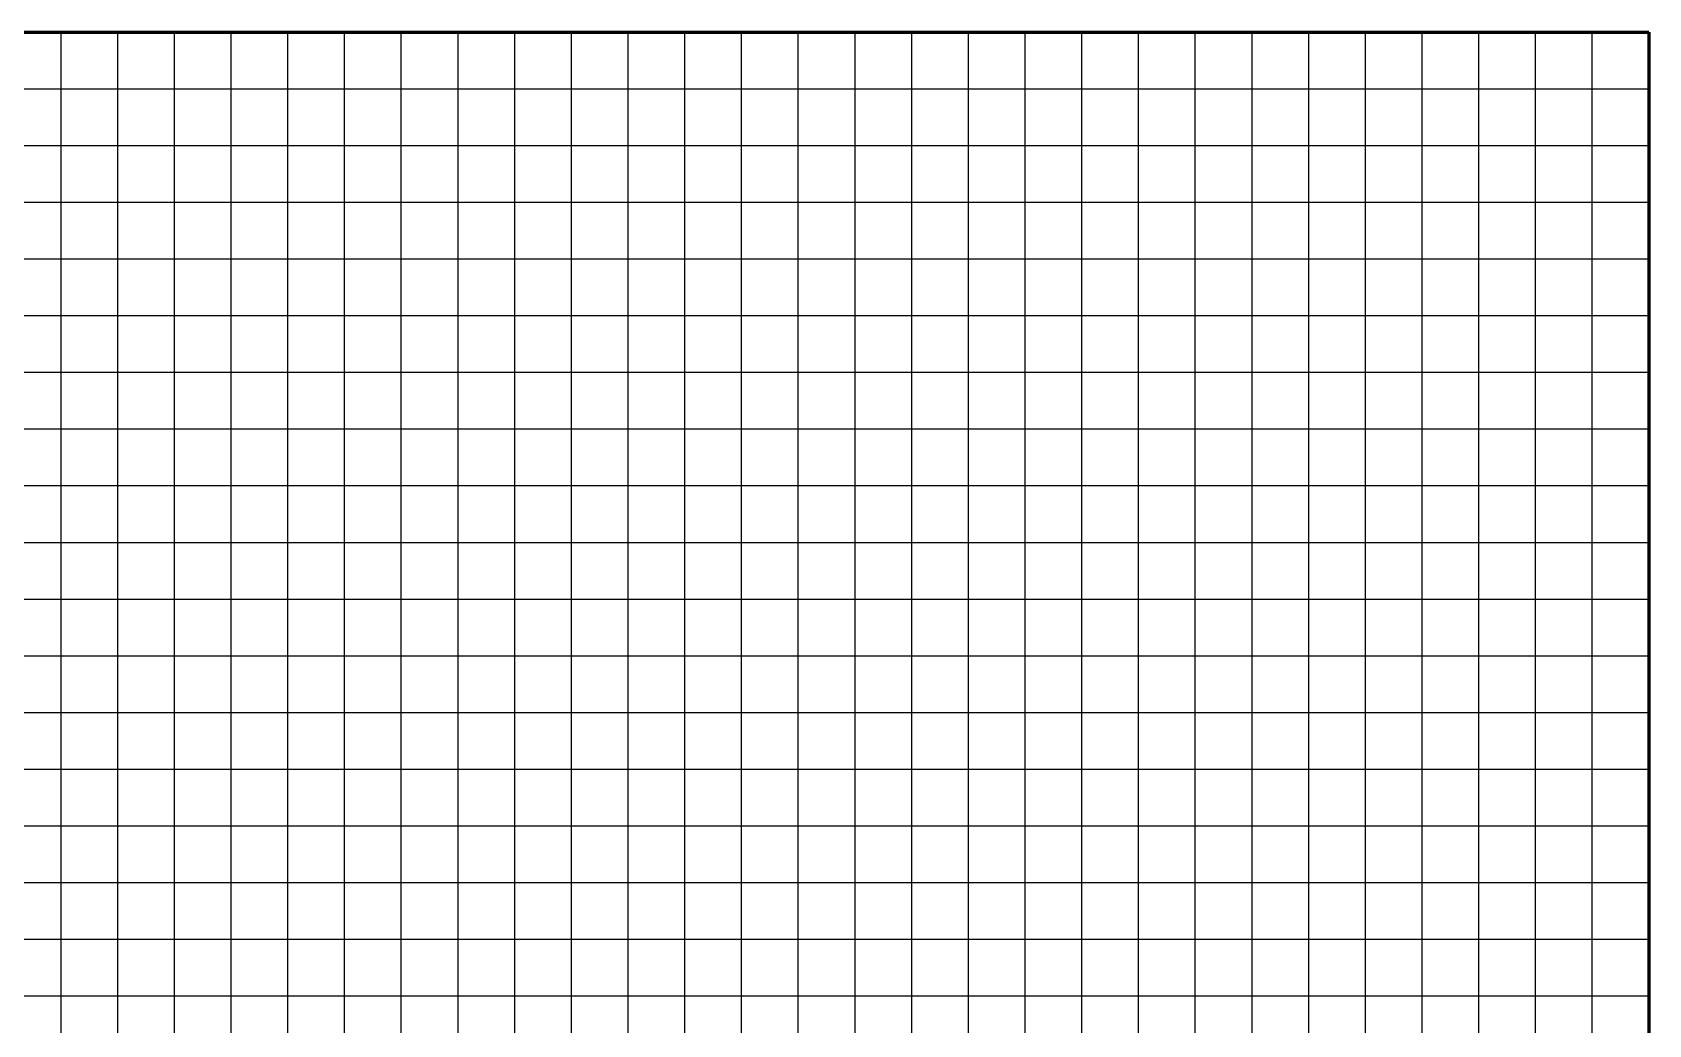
# Model space of a CAD drawing. Header units: inches. Extents: x 13 to 160, y -5 to 84.
# Drawn here: x 87.6 to 160, y 39.8 to 84.2 of the extents above; entities that cross this region are included whole.
import ezdxf

# ---------------------------------------------------------------- set-up
doc = ezdxf.new("R2010")
doc.units = ezdxf.units.IN
doc.header["$MEASUREMENT"] = 0

msp = doc.modelspace()

# ---------------------------------------------------------------- linework, layer by layer
at = {"lineweight": 60}
for p, q in [((12.641, 84.23), (159.961, 84.23)), ((159.961, 84.23), (159.961, -4.67))]:
    msp.add_line(p, q, dxfattribs=at)
for p, q in [((88.841, 84.23), (88.841, 81.69)), ((91.381, 84.23), (91.381, 81.69)), ((93.921, 84.23), (93.921, 81.69)), ((96.461, 84.23), (96.461, 81.69)), ((99.001, 84.23), (99.001, 81.69)), ((101.541, 84.23), (101.541, 81.69)), ((104.081, 84.23), (104.081, 81.69)), ((106.621, 84.23), (106.621, 81.69)), ((109.161, 84.23), (109.161, 81.69)), ((111.701, 84.23), (111.701, 81.69)), ((114.241, 84.23), (114.241, 81.69)), ((116.781, 84.23), (116.781, 81.69)), ((119.321, 84.23), (119.321, 81.69)), ((121.861, 84.23), (121.861, 81.69)), ((121.861, 84.23), (121.861, 81.69)), ((124.401, 84.23), (124.401, 81.69)), ((126.941, 84.23), (126.941, 81.69)), ((129.481, 84.23), (129.481, 81.69)), ((132.021, 84.23), (132.021, 81.69)), ((134.561, 84.23), (134.561, 81.69)), ((137.101, 84.23), (137.101, 81.69)), ((137.101, 84.23), (137.101, 81.69)), ((139.641, 84.23), (139.641, 81.69)), ((139.641, 84.23), (139.641, 81.69)), ((139.641, 84.23), (139.641, 81.69)), ((142.181, 84.23), (142.181, 81.69)), ((142.181, 84.23), (142.181, 81.69)), ((142.181, 84.23), (142.181, 81.69)), ((144.721, 84.23), (144.721, 81.69)), ((144.721, 84.23), (144.721, 81.69)), ((144.721, 84.23), (144.721, 81.69)), ((147.261, 84.23), (147.261, 81.69)), ((147.261, 84.23), (147.261, 81.69)), ((149.801, 84.23), (149.801, 81.69)), ((149.801, 84.23), (149.801, 81.69)), ((152.341, 84.23), (152.341, 81.69)), ((152.341, 84.23), (152.341, 81.69)), ((154.881, 84.23), (154.881, 81.69)), ((154.881, 84.23), (154.881, 81.69)), ((157.421, 84.23), (157.421, 81.69)), ((157.421, 84.23), (157.421, 81.69)), ((159.961, 84.23), (159.961, 81.69)), ((159.961, 84.23), (159.961, 81.69)), ((88.841, 81.69), (86.301, 81.69)), ((91.381, 81.69), (88.841, 81.69)), ((88.841, 81.69), (88.841, 79.15)), ((91.381, 81.69), (91.381, 79.15)), ((93.921, 81.69), (91.381, 81.69)), ((96.461, 81.69), (93.921, 81.69)), ((93.921, 81.69), (93.921, 79.15)), ((99.001, 81.69), (96.461, 81.69)), ((96.461, 81.69), (96.461, 79.15)), ((101.541, 81.69), (99.001, 81.69)), ((99.001, 81.69), (99.001, 79.15)), ((104.081, 81.69), (101.541, 81.69)), ((101.541, 81.69), (101.541, 79.15)), ((106.621, 81.69), (104.081, 81.69)), ((104.081, 81.69), (104.081, 79.15)), ((106.621, 81.69), (106.621, 79.15)), ((109.161, 81.69), (106.621, 81.69)), ((111.701, 81.69), (109.161, 81.69)), ((109.161, 81.69), (109.161, 79.15)), ((114.241, 81.69), (111.701, 81.69)), ((111.701, 81.69), (111.701, 79.15)), ((116.781, 81.69), (114.241, 81.69)), ((114.241, 81.69), (114.241, 79.15)), ((119.321, 81.69), (116.781, 81.69)), ((116.781, 81.69), (116.781, 79.15)), ((121.861, 81.69), (119.321, 81.69)), ((119.321, 81.69), (119.321, 79.15)), ((121.861, 81.69), (121.861, 79.15)), ((124.401, 81.69), (121.861, 81.69)), ((124.401, 81.69), (124.401, 79.15)), ((126.941, 81.69), (124.401, 81.69)), ((126.941, 81.69), (126.941, 79.15)), ((129.481, 81.69), (126.941, 81.69)), ((129.481, 81.69), (129.481, 79.15)), ((132.021, 81.69), (129.481, 81.69)), ((132.021, 81.69), (132.021, 79.15)), ((134.561, 81.69), (132.021, 81.69)), ((134.561, 81.69), (134.561, 79.15)), ((137.101, 81.69), (134.561, 81.69)), ((137.101, 81.69), (137.101, 79.15)), ((139.641, 81.69), (137.101, 81.69)), ((139.641, 81.69), (137.101, 81.69)), ((139.641, 81.69), (139.641, 79.15)), ((142.181, 81.69), (139.641, 81.69)), ((142.181, 81.69), (139.641, 81.69)), ((142.181, 81.69), (139.641, 81.69)), ((142.181, 81.69), (142.181, 79.15)), ((144.721, 81.69), (142.181, 81.69)), ((144.721, 81.69), (142.181, 81.69)), ((144.721, 81.69), (142.181, 81.69)), ((144.721, 81.69), (144.721, 79.15)), ((147.261, 81.69), (144.721, 81.69)), ((147.261, 81.69), (144.721, 81.69)), ((147.261, 81.69), (147.261, 79.15)), ((149.801, 81.69), (147.261, 81.69)), ((149.801, 81.69), (147.261, 81.69)), ((149.801, 81.69), (149.801, 79.15)), ((152.341, 81.69), (149.801, 81.69)), ((152.341, 81.69), (149.801, 81.69)), ((152.341, 81.69), (152.341, 79.15)), ((154.881, 81.69), (152.341, 81.69)), ((154.881, 81.69), (152.341, 81.69)), ((154.881, 81.69), (154.881, 79.15)), ((157.421, 81.69), (154.881, 81.69)), ((157.421, 81.69), (154.881, 81.69)), ((157.421, 81.69), (157.421, 79.15)), ((159.961, 81.69), (157.421, 81.69)), ((159.961, 81.69), (157.421, 81.69)), ((159.961, 81.69), (159.961, 79.15)), ((88.841, 79.15), (86.301, 79.15)), ((91.381, 79.15), (88.841, 79.15)), ((88.841, 79.15), (88.841, 76.61)), ((91.381, 79.15), (91.381, 76.61)), ((93.921, 79.15), (91.381, 79.15)), ((96.461, 79.15), (93.921, 79.15)), ((93.921, 79.15), (93.921, 76.61)), ((99.001, 79.15), (96.461, 79.15)), ((96.461, 79.15), (96.461, 76.61)), ((101.541, 79.15), (99.001, 79.15)), ((99.001, 79.15), (99.001, 76.61)), ((104.081, 79.15), (101.541, 79.15)), ((101.541, 79.15), (101.541, 76.61)), ((106.621, 79.15), (104.081, 79.15)), ((104.081, 79.15), (104.081, 76.61)), ((106.621, 79.15), (106.621, 76.61)), ((109.161, 79.15), (106.621, 79.15)), ((111.701, 79.15), (109.161, 79.15)), ((109.161, 79.15), (109.161, 76.61)), ((114.241, 79.15), (111.701, 79.15)), ((111.701, 79.15), (111.701, 76.61)), ((116.781, 79.15), (114.241, 79.15)), ((114.241, 79.15), (114.241, 76.61)), ((119.321, 79.15), (116.781, 79.15)), ((116.781, 79.15), (116.781, 76.61)), ((121.861, 79.15), (119.321, 79.15)), ((119.321, 79.15), (119.321, 76.61)), ((121.861, 79.15), (121.861, 76.61)), ((124.401, 79.15), (121.861, 79.15)), ((126.941, 79.15), (124.401, 79.15)), ((124.401, 79.15), (124.401, 76.61)), ((129.481, 79.15), (126.941, 79.15)), ((126.941, 79.15), (126.941, 76.61)), ((132.021, 79.15), (129.481, 79.15)), ((129.481, 79.15), (129.481, 76.61)), ((134.561, 79.15), (132.021, 79.15)), ((132.021, 79.15), (132.021, 76.61)), ((137.101, 79.15), (134.561, 79.15)), ((134.561, 79.15), (134.561, 76.61)), ((137.101, 79.15), (137.101, 76.61)), ((139.641, 79.15), (137.101, 79.15)), ((142.181, 79.15), (139.641, 79.15)), ((139.641, 79.15), (139.641, 76.61)), ((144.721, 79.15), (142.181, 79.15)), ((142.181, 79.15), (142.181, 76.61)), ((147.261, 79.15), (144.721, 79.15)), ((144.721, 79.15), (144.721, 76.61)), ((149.801, 79.15), (147.261, 79.15)), ((147.261, 79.15), (147.261, 76.61)), ((152.341, 79.15), (149.801, 79.15)), ((149.801, 79.15), (149.801, 76.61)), ((152.341, 79.15), (152.341, 76.61)), ((154.881, 79.15), (152.341, 79.15)), ((157.421, 79.15), (154.881, 79.15)), ((154.881, 79.15), (154.881, 76.61)), ((159.961, 79.15), (157.421, 79.15)), ((157.421, 79.15), (157.421, 76.61)), ((159.961, 79.15), (159.961, 76.61)), ((88.841, 76.61), (86.301, 76.61)), ((91.381, 76.61), (88.841, 76.61)), ((88.841, 76.61), (88.841, 74.07)), ((91.381, 76.61), (91.381, 74.07)), ((93.921, 76.61), (91.381, 76.61)), ((96.461, 76.61), (93.921, 76.61)), ((93.921, 76.61), (93.921, 74.07)), ((99.001, 76.61), (96.461, 76.61)), ((96.461, 76.61), (96.461, 74.07)), ((101.541, 76.61), (99.001, 76.61)), ((99.001, 76.61), (99.001, 74.07)), ((104.081, 76.61), (101.541, 76.61)), ((101.541, 76.61), (101.541, 74.07)), ((106.621, 76.61), (104.081, 76.61)), ((104.081, 76.61), (104.081, 74.07)), ((106.621, 76.61), (106.621, 74.07)), ((109.161, 76.61), (106.621, 76.61)), ((111.701, 76.61), (109.161, 76.61)), ((109.161, 76.61), (109.161, 74.07)), ((114.241, 76.61), (111.701, 76.61)), ((111.701, 76.61), (111.701, 74.07)), ((116.781, 76.61), (114.241, 76.61)), ((114.241, 76.61), (114.241, 74.07)), ((119.321, 76.61), (116.781, 76.61)), ((116.781, 76.61), (116.781, 74.07)), ((121.861, 76.61), (119.321, 76.61)), ((119.321, 76.61), (119.321, 74.07)), ((121.861, 76.61), (121.861, 74.07)), ((124.401, 76.61), (121.861, 76.61)), ((126.941, 76.61), (124.401, 76.61)), ((124.401, 76.61), (124.401, 74.07)), ((129.481, 76.61), (126.941, 76.61)), ((126.941, 76.61), (126.941, 74.07)), ((132.021, 76.61), (129.481, 76.61)), ((129.481, 76.61), (129.481, 74.07)), ((134.561, 76.61), (132.021, 76.61)), ((132.021, 76.61), (132.021, 74.07)), ((137.101, 76.61), (134.561, 76.61)), ((134.561, 76.61), (134.561, 74.07)), ((137.101, 76.61), (137.101, 74.07)), ((139.641, 76.61), (137.101, 76.61)), ((142.181, 76.61), (139.641, 76.61)), ((139.641, 76.61), (139.641, 74.07)), ((144.721, 76.61), (142.181, 76.61)), ((142.181, 76.61), (142.181, 74.07)), ((147.261, 76.61), (144.721, 76.61)), ((144.721, 76.61), (144.721, 74.07)), ((149.801, 76.61), (147.261, 76.61)), ((147.261, 76.61), (147.261, 74.07)), ((152.341, 76.61), (149.801, 76.61)), ((149.801, 76.61), (149.801, 74.07)), ((152.341, 76.61), (152.341, 74.07)), ((154.881, 76.61), (152.341, 76.61)), ((157.421, 76.61), (154.881, 76.61)), ((154.881, 76.61), (154.881, 74.07)), ((159.961, 76.61), (157.421, 76.61)), ((157.421, 76.61), (157.421, 74.07)), ((159.961, 76.61), (159.961, 74.07)), ((88.841, 74.07), (86.301, 74.07)), ((91.381, 74.07), (88.841, 74.07)), ((88.841, 74.07), (88.841, 71.53)), ((91.381, 74.07), (91.381, 71.53)), ((93.921, 74.07), (91.381, 74.07)), ((96.461, 74.07), (93.921, 74.07)), ((93.921, 74.07), (93.921, 71.53)), ((99.001, 74.07), (96.461, 74.07)), ((96.461, 74.07), (96.461, 71.53)), ((101.541, 74.07), (99.001, 74.07)), ((99.001, 74.07), (99.001, 71.53)), ((104.081, 74.07), (101.541, 74.07)), ((101.541, 74.07), (101.541, 71.53)), ((106.621, 74.07), (104.081, 74.07)), ((104.081, 74.07), (104.081, 71.53)), ((106.621, 74.07), (106.621, 71.53)), ((109.161, 74.07), (106.621, 74.07)), ((111.701, 74.07), (109.161, 74.07)), ((109.161, 74.07), (109.161, 71.53)), ((114.241, 74.07), (111.701, 74.07)), ((111.701, 74.07), (111.701, 71.53)), ((116.781, 74.07), (114.241, 74.07)), ((114.241, 74.07), (114.241, 71.53)), ((119.321, 74.07), (116.781, 74.07)), ((116.781, 74.07), (116.781, 71.53)), ((121.861, 74.07), (119.321, 74.07)), ((119.321, 74.07), (119.321, 71.53)), ((121.861, 74.07), (121.861, 71.53)), ((124.401, 74.07), (121.861, 74.07)), ((126.941, 74.07), (124.401, 74.07)), ((124.401, 74.07), (124.401, 71.53)), ((129.481, 74.07), (126.941, 74.07)), ((126.941, 74.07), (126.941, 71.53)), ((132.021, 74.07), (129.481, 74.07)), ((129.481, 74.07), (129.481, 71.53)), ((134.561, 74.07), (132.021, 74.07)), ((132.021, 74.07), (132.021, 71.53)), ((137.101, 74.07), (134.561, 74.07)), ((134.561, 74.07), (134.561, 71.53)), ((137.101, 74.07), (137.101, 71.53)), ((139.641, 74.07), (137.101, 74.07)), ((142.181, 74.07), (139.641, 74.07)), ((139.641, 74.07), (139.641, 71.53)), ((144.721, 74.07), (142.181, 74.07)), ((142.181, 74.07), (142.181, 71.53)), ((147.261, 74.07), (144.721, 74.07)), ((144.721, 74.07), (144.721, 71.53)), ((149.801, 74.07), (147.261, 74.07)), ((147.261, 74.07), (147.261, 71.53)), ((152.341, 74.07), (149.801, 74.07)), ((149.801, 74.07), (149.801, 71.53)), ((152.341, 74.07), (152.341, 71.53)), ((154.881, 74.07), (152.341, 74.07)), ((157.421, 74.07), (154.881, 74.07)), ((154.881, 74.07), (154.881, 71.53)), ((159.961, 74.07), (157.421, 74.07)), ((157.421, 74.07), (157.421, 71.53)), ((159.961, 74.07), (159.961, 71.53)), ((88.841, 71.53), (86.301, 71.53)), ((91.381, 71.53), (88.841, 71.53)), ((88.841, 71.53), (88.841, 68.99)), ((91.381, 71.53), (91.381, 68.99)), ((93.921, 71.53), (91.381, 71.53)), ((96.461, 71.53), (93.921, 71.53)), ((93.921, 71.53), (93.921, 68.99)), ((99.001, 71.53), (96.461, 71.53)), ((96.461, 71.53), (96.461, 68.99)), ((101.541, 71.53), (99.001, 71.53)), ((99.001, 71.53), (99.001, 68.99)), ((104.081, 71.53), (101.541, 71.53)), ((101.541, 71.53), (101.541, 68.99)), ((106.621, 71.53), (104.081, 71.53)), ((104.081, 71.53), (104.081, 68.99)), ((106.621, 71.53), (106.621, 68.99)), ((109.161, 71.53), (106.621, 71.53)), ((111.701, 71.53), (109.161, 71.53)), ((109.161, 71.53), (109.161, 68.99)), ((114.241, 71.53), (111.701, 71.53)), ((111.701, 71.53), (111.701, 68.99)), ((116.781, 71.53), (114.241, 71.53)), ((114.241, 71.53), (114.241, 68.99)), ((119.321, 71.53), (116.781, 71.53)), ((116.781, 71.53), (116.781, 68.99)), ((121.861, 71.53), (119.321, 71.53)), ((119.321, 71.53), (119.321, 68.99)), ((121.861, 71.53), (121.861, 68.99)), ((124.401, 71.53), (121.861, 71.53)), ((126.941, 71.53), (124.401, 71.53)), ((124.401, 71.53), (124.401, 68.99)), ((129.481, 71.53), (126.941, 71.53)), ((126.941, 71.53), (126.941, 68.99)), ((132.021, 71.53), (129.481, 71.53)), ((129.481, 71.53), (129.481, 68.99)), ((134.561, 71.53), (132.021, 71.53)), ((132.021, 71.53), (132.021, 68.99)), ((137.101, 71.53), (134.561, 71.53)), ((134.561, 71.53), (134.561, 68.99)), ((137.101, 71.53), (137.101, 68.99)), ((139.641, 71.53), (137.101, 71.53)), ((142.181, 71.53), (139.641, 71.53)), ((139.641, 71.53), (139.641, 68.99)), ((144.721, 71.53), (142.181, 71.53)), ((142.181, 71.53), (142.181, 68.99)), ((147.261, 71.53), (144.721, 71.53)), ((144.721, 71.53), (144.721, 68.99)), ((149.801, 71.53), (147.261, 71.53)), ((147.261, 71.53), (147.261, 68.99)), ((152.341, 71.53), (149.801, 71.53)), ((149.801, 71.53), (149.801, 68.99)), ((152.341, 71.53), (152.341, 68.99)), ((154.881, 71.53), (152.341, 71.53)), ((157.421, 71.53), (154.881, 71.53)), ((154.881, 71.53), (154.881, 68.99)), ((159.961, 71.53), (157.421, 71.53)), ((157.421, 71.53), (157.421, 68.99)), ((159.961, 71.53), (159.961, 68.99)), ((88.841, 68.99), (86.301, 68.99)), ((91.381, 68.99), (88.841, 68.99)), ((88.841, 68.99), (88.841, 66.45)), ((91.381, 68.99), (91.381, 66.45)), ((93.921, 68.99), (91.381, 68.99)), ((96.461, 68.99), (93.921, 68.99)), ((93.921, 68.99), (93.921, 66.45)), ((99.001, 68.99), (96.461, 68.99)), ((96.461, 68.99), (96.461, 66.45)), ((101.541, 68.99), (99.001, 68.99)), ((99.001, 68.99), (99.001, 66.45)), ((104.081, 68.99), (101.541, 68.99)), ((101.541, 68.99), (101.541, 66.45)), ((106.621, 68.99), (104.081, 68.99)), ((104.081, 68.99), (104.081, 66.45)), ((106.621, 68.99), (106.621, 66.45)), ((109.161, 68.99), (106.621, 68.99)), ((111.701, 68.99), (109.161, 68.99)), ((109.161, 68.99), (109.161, 66.45)), ((114.241, 68.99), (111.701, 68.99)), ((111.701, 68.99), (111.701, 66.45)), ((116.781, 68.99), (114.241, 68.99)), ((114.241, 68.99), (114.241, 66.45)), ((119.321, 68.99), (116.781, 68.99)), ((116.781, 68.99), (116.781, 66.45)), ((121.861, 68.99), (119.321, 68.99)), ((119.321, 68.99), (119.321, 66.45)), ((121.861, 68.99), (121.861, 66.45)), ((124.401, 68.99), (121.861, 68.99)), ((126.941, 68.99), (124.401, 68.99)), ((124.401, 68.99), (124.401, 66.45)), ((129.481, 68.99), (126.941, 68.99)), ((126.941, 68.99), (126.941, 66.45)), ((132.021, 68.99), (129.481, 68.99)), ((129.481, 68.99), (129.481, 66.45)), ((134.561, 68.99), (132.021, 68.99)), ((132.021, 68.99), (132.021, 66.45)), ((137.101, 68.99), (134.561, 68.99)), ((134.561, 68.99), (134.561, 66.45)), ((137.101, 68.99), (137.101, 66.45)), ((139.641, 68.99), (137.101, 68.99)), ((142.181, 68.99), (139.641, 68.99)), ((139.641, 68.99), (139.641, 66.45)), ((144.721, 68.99), (142.181, 68.99)), ((142.181, 68.99), (142.181, 66.45)), ((147.261, 68.99), (144.721, 68.99)), ((144.721, 68.99), (144.721, 66.45)), ((149.801, 68.99), (147.261, 68.99)), ((147.261, 68.99), (147.261, 66.45)), ((152.341, 68.99), (149.801, 68.99)), ((149.801, 68.99), (149.801, 66.45)), ((152.341, 68.99), (152.341, 66.45)), ((154.881, 68.99), (152.341, 68.99)), ((157.421, 68.99), (154.881, 68.99)), ((154.881, 68.99), (154.881, 66.45)), ((159.961, 68.99), (157.421, 68.99)), ((157.421, 68.99), (157.421, 66.45)), ((159.961, 68.99), (159.961, 66.45)), ((88.841, 66.45), (86.301, 66.45)), ((91.381, 66.45), (88.841, 66.45)), ((88.841, 66.45), (88.841, 63.91)), ((91.381, 66.45), (91.381, 63.91)), ((93.921, 66.45), (91.381, 66.45)), ((96.461, 66.45), (93.921, 66.45)), ((93.921, 66.45), (93.921, 63.91)), ((99.001, 66.45), (96.461, 66.45)), ((96.461, 66.45), (96.461, 63.91)), ((101.541, 66.45), (99.001, 66.45)), ((99.001, 66.45), (99.001, 63.91)), ((104.081, 66.45), (101.541, 66.45)), ((101.541, 66.45), (101.541, 63.91)), ((106.621, 66.45), (104.081, 66.45)), ((104.081, 66.45), (104.081, 63.91)), ((106.621, 66.45), (106.621, 63.91)), ((109.161, 66.45), (106.621, 66.45)), ((111.701, 66.45), (109.161, 66.45)), ((109.161, 66.45), (109.161, 63.91)), ((114.241, 66.45), (111.701, 66.45)), ((111.701, 66.45), (111.701, 63.91)), ((116.781, 66.45), (114.241, 66.45)), ((114.241, 66.45), (114.241, 63.91)), ((119.321, 66.45), (116.781, 66.45)), ((116.781, 66.45), (116.781, 63.91)), ((121.861, 66.45), (119.321, 66.45)), ((119.321, 66.45), (119.321, 63.91)), ((121.861, 66.45), (121.861, 63.91)), ((124.401, 66.45), (121.861, 66.45)), ((126.941, 66.45), (124.401, 66.45)), ((124.401, 66.45), (124.401, 63.91)), ((129.481, 66.45), (126.941, 66.45)), ((126.941, 66.45), (126.941, 63.91)), ((132.021, 66.45), (129.481, 66.45)), ((129.481, 66.45), (129.481, 63.91)), ((134.561, 66.45), (132.021, 66.45)), ((132.021, 66.45), (132.021, 63.91)), ((137.101, 66.45), (134.561, 66.45)), ((134.561, 66.45), (134.561, 63.91)), ((137.101, 66.45), (137.101, 63.91)), ((139.641, 66.45), (137.101, 66.45)), ((142.181, 66.45), (139.641, 66.45)), ((139.641, 66.45), (139.641, 63.91)), ((144.721, 66.45), (142.181, 66.45)), ((142.181, 66.45), (142.181, 63.91)), ((147.261, 66.45), (144.721, 66.45)), ((144.721, 66.45), (144.721, 63.91)), ((149.801, 66.45), (147.261, 66.45)), ((147.261, 66.45), (147.261, 63.91)), ((152.341, 66.45), (149.801, 66.45)), ((149.801, 66.45), (149.801, 63.91)), ((152.341, 66.45), (152.341, 63.91)), ((154.881, 66.45), (152.341, 66.45)), ((157.421, 66.45), (154.881, 66.45)), ((154.881, 66.45), (154.881, 63.91)), ((159.961, 66.45), (157.421, 66.45)), ((157.421, 66.45), (157.421, 63.91)), ((159.961, 66.45), (159.961, 63.91)), ((88.841, 63.91), (86.301, 63.91)), ((91.381, 63.91), (88.841, 63.91)), ((88.841, 63.91), (88.841, 61.37)), ((91.381, 63.91), (91.381, 61.37)), ((93.921, 63.91), (91.381, 63.91)), ((96.461, 63.91), (93.921, 63.91)), ((93.921, 63.91), (93.921, 61.37)), ((99.001, 63.91), (96.461, 63.91)), ((96.461, 63.91), (96.461, 61.37)), ((101.541, 63.91), (99.001, 63.91)), ((99.001, 63.91), (99.001, 61.37)), ((104.081, 63.91), (101.541, 63.91)), ((101.541, 63.91), (101.541, 61.37)), ((106.621, 63.91), (104.081, 63.91)), ((104.081, 63.91), (104.081, 61.37)), ((106.621, 63.91), (106.621, 61.37)), ((109.161, 63.91), (106.621, 63.91)), ((111.701, 63.91), (109.161, 63.91)), ((109.161, 63.91), (109.161, 61.37)), ((114.241, 63.91), (111.701, 63.91)), ((111.701, 63.91), (111.701, 61.37)), ((116.781, 63.91), (114.241, 63.91)), ((114.241, 63.91), (114.241, 61.37)), ((119.321, 63.91), (116.781, 63.91)), ((116.781, 63.91), (116.781, 61.37)), ((121.861, 63.91), (119.321, 63.91)), ((119.321, 63.91), (119.321, 61.37)), ((121.861, 63.91), (121.861, 61.37)), ((124.401, 63.91), (121.861, 63.91)), ((126.941, 63.91), (124.401, 63.91)), ((124.401, 63.91), (124.401, 61.37)), ((129.481, 63.91), (126.941, 63.91)), ((126.941, 63.91), (126.941, 61.37)), ((132.021, 63.91), (129.481, 63.91)), ((129.481, 63.91), (129.481, 61.37)), ((134.561, 63.91), (132.021, 63.91)), ((132.021, 63.91), (132.021, 61.37)), ((137.101, 63.91), (134.561, 63.91)), ((134.561, 63.91), (134.561, 61.37)), ((137.101, 63.91), (137.101, 61.37)), ((139.641, 63.91), (137.101, 63.91)), ((142.181, 63.91), (139.641, 63.91)), ((139.641, 63.91), (139.641, 61.37)), ((144.721, 63.91), (142.181, 63.91)), ((142.181, 63.91), (142.181, 61.37)), ((147.261, 63.91), (144.721, 63.91)), ((144.721, 63.91), (144.721, 61.37)), ((149.801, 63.91), (147.261, 63.91)), ((147.261, 63.91), (147.261, 61.37)), ((152.341, 63.91), (149.801, 63.91)), ((149.801, 63.91), (149.801, 61.37)), ((152.341, 63.91), (152.341, 61.37)), ((154.881, 63.91), (152.341, 63.91)), ((157.421, 63.91), (154.881, 63.91)), ((154.881, 63.91), (154.881, 61.37)), ((159.961, 63.91), (157.421, 63.91)), ((157.421, 63.91), (157.421, 61.37)), ((159.961, 63.91), (159.961, 61.37)), ((88.841, 61.37), (86.301, 61.37)), ((91.381, 61.37), (88.841, 61.37)), ((88.841, 61.37), (88.841, 58.83)), ((91.381, 61.37), (91.381, 58.83)), ((93.921, 61.37), (91.381, 61.37)), ((96.461, 61.37), (93.921, 61.37)), ((93.921, 61.37), (93.921, 58.83)), ((99.001, 61.37), (96.461, 61.37)), ((96.461, 61.37), (96.461, 58.83)), ((101.541, 61.37), (99.001, 61.37)), ((99.001, 61.37), (99.001, 58.83)), ((104.081, 61.37), (101.541, 61.37)), ((101.541, 61.37), (101.541, 58.83)), ((106.621, 61.37), (104.081, 61.37)), ((104.081, 61.37), (104.081, 58.83)), ((106.621, 61.37), (106.621, 58.83)), ((109.161, 61.37), (106.621, 61.37)), ((111.701, 61.37), (109.161, 61.37)), ((109.161, 61.37), (109.161, 58.83)), ((114.241, 61.37), (111.701, 61.37)), ((111.701, 61.37), (111.701, 58.83)), ((116.781, 61.37), (114.241, 61.37)), ((114.241, 61.37), (114.241, 58.83)), ((119.321, 61.37), (116.781, 61.37)), ((116.781, 61.37), (116.781, 58.83)), ((121.861, 61.37), (119.321, 61.37)), ((119.321, 61.37), (119.321, 58.83)), ((121.861, 61.37), (121.861, 58.83)), ((124.401, 61.37), (121.861, 61.37)), ((126.941, 61.37), (124.401, 61.37)), ((124.401, 61.37), (124.401, 58.83)), ((129.481, 61.37), (126.941, 61.37)), ((126.941, 61.37), (126.941, 58.83)), ((132.021, 61.37), (129.481, 61.37)), ((129.481, 61.37), (129.481, 58.83)), ((134.561, 61.37), (132.021, 61.37)), ((132.021, 61.37), (132.021, 58.83)), ((137.101, 61.37), (134.561, 61.37)), ((134.561, 61.37), (134.561, 58.83)), ((137.101, 61.37), (137.101, 58.83)), ((139.641, 61.37), (137.101, 61.37)), ((142.181, 61.37), (139.641, 61.37)), ((139.641, 61.37), (139.641, 58.83)), ((144.721, 61.37), (142.181, 61.37)), ((142.181, 61.37), (142.181, 58.83)), ((147.261, 61.37), (144.721, 61.37)), ((144.721, 61.37), (144.721, 58.83)), ((149.801, 61.37), (147.261, 61.37)), ((147.261, 61.37), (147.261, 58.83)), ((152.341, 61.37), (149.801, 61.37)), ((149.801, 61.37), (149.801, 58.83)), ((152.341, 61.37), (152.341, 58.83)), ((154.881, 61.37), (152.341, 61.37)), ((157.421, 61.37), (154.881, 61.37)), ((154.881, 61.37), (154.881, 58.83)), ((159.961, 61.37), (157.421, 61.37)), ((157.421, 61.37), (157.421, 58.83)), ((159.961, 61.37), (159.961, 58.83)), ((88.841, 58.83), (86.301, 58.83)), ((91.381, 58.83), (88.841, 58.83)), ((88.841, 58.83), (88.841, 56.29)), ((91.381, 58.83), (91.381, 56.29)), ((93.921, 58.83), (91.381, 58.83)), ((96.461, 58.83), (93.921, 58.83)), ((93.921, 58.83), (93.921, 56.29)), ((99.001, 58.83), (96.461, 58.83)), ((96.461, 58.83), (96.461, 56.29)), ((101.541, 58.83), (99.001, 58.83)), ((99.001, 58.83), (99.001, 56.29)), ((104.081, 58.83), (101.541, 58.83)), ((101.541, 58.83), (101.541, 56.29)), ((106.621, 58.83), (104.081, 58.83)), ((104.081, 58.83), (104.081, 56.29)), ((106.621, 58.83), (106.621, 56.29)), ((109.161, 58.83), (106.621, 58.83)), ((111.701, 58.83), (109.161, 58.83)), ((109.161, 58.83), (109.161, 56.29)), ((114.241, 58.83), (111.701, 58.83)), ((111.701, 58.83), (111.701, 56.29)), ((116.781, 58.83), (114.241, 58.83)), ((114.241, 58.83), (114.241, 56.29)), ((119.321, 58.83), (116.781, 58.83)), ((116.781, 58.83), (116.781, 56.29)), ((121.861, 58.83), (119.321, 58.83)), ((119.321, 58.83), (119.321, 56.29)), ((121.861, 58.83), (121.861, 56.29)), ((124.401, 58.83), (121.861, 58.83)), ((126.941, 58.83), (124.401, 58.83)), ((124.401, 58.83), (124.401, 56.29)), ((129.481, 58.83), (126.941, 58.83)), ((126.941, 58.83), (126.941, 56.29)), ((132.021, 58.83), (129.481, 58.83)), ((129.481, 58.83), (129.481, 56.29)), ((134.561, 58.83), (132.021, 58.83)), ((132.021, 58.83), (132.021, 56.29)), ((137.101, 58.83), (134.561, 58.83)), ((134.561, 58.83), (134.561, 56.29)), ((137.101, 58.83), (137.101, 56.29)), ((139.641, 58.83), (137.101, 58.83)), ((142.181, 58.83), (139.641, 58.83)), ((139.641, 58.83), (139.641, 56.29)), ((144.721, 58.83), (142.181, 58.83)), ((142.181, 58.83), (142.181, 56.29)), ((147.261, 58.83), (144.721, 58.83)), ((144.721, 58.83), (144.721, 56.29)), ((149.801, 58.83), (147.261, 58.83)), ((147.261, 58.83), (147.261, 56.29)), ((152.341, 58.83), (149.801, 58.83)), ((149.801, 58.83), (149.801, 56.29)), ((152.341, 58.83), (152.341, 56.29)), ((154.881, 58.83), (152.341, 58.83)), ((157.421, 58.83), (154.881, 58.83)), ((154.881, 58.83), (154.881, 56.29)), ((159.961, 58.83), (157.421, 58.83)), ((157.421, 58.83), (157.421, 56.29)), ((159.961, 58.83), (159.961, 56.29)), ((88.841, 56.29), (86.301, 56.29)), ((91.381, 56.29), (88.841, 56.29)), ((88.841, 56.29), (88.841, 53.75)), ((91.381, 56.29), (91.381, 53.75)), ((93.921, 56.29), (91.381, 56.29)), ((96.461, 56.29), (93.921, 56.29)), ((93.921, 56.29), (93.921, 53.75)), ((99.001, 56.29), (96.461, 56.29)), ((96.461, 56.29), (96.461, 53.75)), ((101.541, 56.29), (99.001, 56.29)), ((99.001, 56.29), (99.001, 53.75)), ((104.081, 56.29), (101.541, 56.29)), ((101.541, 56.29), (101.541, 53.75)), ((106.621, 56.29), (104.081, 56.29)), ((104.081, 56.29), (104.081, 53.75)), ((106.621, 56.29), (106.621, 53.75)), ((109.161, 56.29), (106.621, 56.29)), ((111.701, 56.29), (109.161, 56.29)), ((109.161, 56.29), (109.161, 53.75)), ((114.241, 56.29), (111.701, 56.29)), ((111.701, 56.29), (111.701, 53.75)), ((116.781, 56.29), (114.241, 56.29)), ((114.241, 56.29), (114.241, 53.75)), ((119.321, 56.29), (116.781, 56.29)), ((116.781, 56.29), (116.781, 53.75)), ((121.861, 56.29), (119.321, 56.29)), ((119.321, 56.29), (119.321, 53.75)), ((121.861, 56.29), (121.861, 53.75)), ((124.401, 56.29), (121.861, 56.29)), ((126.941, 56.29), (124.401, 56.29)), ((124.401, 56.29), (124.401, 53.75)), ((129.481, 56.29), (126.941, 56.29)), ((126.941, 56.29), (126.941, 53.75)), ((132.021, 56.29), (129.481, 56.29)), ((129.481, 56.29), (129.481, 53.75)), ((134.561, 56.29), (132.021, 56.29)), ((132.021, 56.29), (132.021, 53.75)), ((137.101, 56.29), (134.561, 56.29)), ((134.561, 56.29), (134.561, 53.75)), ((137.101, 56.29), (137.101, 53.75)), ((139.641, 56.29), (137.101, 56.29)), ((142.181, 56.29), (139.641, 56.29)), ((139.641, 56.29), (139.641, 53.75)), ((144.721, 56.29), (142.181, 56.29)), ((142.181, 56.29), (142.181, 53.75)), ((147.261, 56.29), (144.721, 56.29)), ((144.721, 56.29), (144.721, 53.75)), ((149.801, 56.29), (147.261, 56.29)), ((147.261, 56.29), (147.261, 53.75)), ((152.341, 56.29), (149.801, 56.29)), ((149.801, 56.29), (149.801, 53.75)), ((152.341, 56.29), (152.341, 53.75)), ((154.881, 56.29), (152.341, 56.29)), ((157.421, 56.29), (154.881, 56.29)), ((154.881, 56.29), (154.881, 53.75)), ((159.961, 56.29), (157.421, 56.29)), ((157.421, 56.29), (157.421, 53.75)), ((159.961, 56.29), (159.961, 53.75)), ((88.841, 53.75), (86.301, 53.75)), ((91.381, 53.75), (88.841, 53.75)), ((88.841, 53.75), (88.841, 51.21)), ((91.381, 53.75), (91.381, 51.21)), ((93.921, 53.75), (91.381, 53.75)), ((96.461, 53.75), (93.921, 53.75)), ((93.921, 53.75), (93.921, 51.21)), ((99.001, 53.75), (96.461, 53.75)), ((96.461, 53.75), (96.461, 51.21)), ((101.541, 53.75), (99.001, 53.75)), ((99.001, 53.75), (99.001, 51.21)), ((104.081, 53.75), (101.541, 53.75)), ((101.541, 53.75), (101.541, 51.21)), ((106.621, 53.75), (104.081, 53.75)), ((104.081, 53.75), (104.081, 51.21)), ((106.621, 53.75), (106.621, 51.21)), ((109.161, 53.75), (106.621, 53.75)), ((111.701, 53.75), (109.161, 53.75)), ((109.161, 53.75), (109.161, 51.21)), ((114.241, 53.75), (111.701, 53.75)), ((111.701, 53.75), (111.701, 51.21)), ((116.781, 53.75), (114.241, 53.75)), ((114.241, 53.75), (114.241, 51.21)), ((119.321, 53.75), (116.781, 53.75)), ((116.781, 53.75), (116.781, 51.21)), ((121.861, 53.75), (119.321, 53.75)), ((119.321, 53.75), (119.321, 51.21)), ((121.861, 53.75), (121.861, 51.21)), ((124.401, 53.75), (121.861, 53.75)), ((126.941, 53.75), (124.401, 53.75)), ((124.401, 53.75), (124.401, 51.21)), ((129.481, 53.75), (126.941, 53.75)), ((126.941, 53.75), (126.941, 51.21)), ((132.021, 53.75), (129.481, 53.75)), ((129.481, 53.75), (129.481, 51.21)), ((134.561, 53.75), (132.021, 53.75)), ((132.021, 53.75), (132.021, 51.21)), ((137.101, 53.75), (134.561, 53.75)), ((134.561, 53.75), (134.561, 51.21)), ((137.101, 53.75), (137.101, 51.21)), ((139.641, 53.75), (137.101, 53.75)), ((142.181, 53.75), (139.641, 53.75)), ((139.641, 53.75), (139.641, 51.21)), ((144.721, 53.75), (142.181, 53.75)), ((142.181, 53.75), (142.181, 51.21)), ((147.261, 53.75), (144.721, 53.75)), ((144.721, 53.75), (144.721, 51.21)), ((149.801, 53.75), (147.261, 53.75)), ((147.261, 53.75), (147.261, 51.21)), ((152.341, 53.75), (149.801, 53.75)), ((149.801, 53.75), (149.801, 51.21)), ((152.341, 53.75), (152.341, 51.21)), ((154.881, 53.75), (152.341, 53.75)), ((157.421, 53.75), (154.881, 53.75)), ((154.881, 53.75), (154.881, 51.21)), ((159.961, 53.75), (157.421, 53.75)), ((157.421, 53.75), (157.421, 51.21)), ((159.961, 53.75), (159.961, 51.21)), ((88.841, 51.21), (86.301, 51.21)), ((91.381, 51.21), (88.841, 51.21)), ((88.841, 51.21), (88.841, 48.67)), ((91.381, 51.21), (91.381, 48.67)), ((93.921, 51.21), (91.381, 51.21)), ((96.461, 51.21), (93.921, 51.21)), ((93.921, 51.21), (93.921, 48.67)), ((99.001, 51.21), (96.461, 51.21)), ((96.461, 51.21), (96.461, 48.67)), ((101.541, 51.21), (99.001, 51.21)), ((99.001, 51.21), (99.001, 48.67)), ((104.081, 51.21), (101.541, 51.21)), ((101.541, 51.21), (101.541, 48.67)), ((106.621, 51.21), (104.081, 51.21)), ((104.081, 51.21), (104.081, 48.67)), ((106.621, 51.21), (106.621, 48.67)), ((109.161, 51.21), (106.621, 51.21)), ((111.701, 51.21), (109.161, 51.21)), ((109.161, 51.21), (109.161, 48.67)), ((114.241, 51.21), (111.701, 51.21)), ((111.701, 51.21), (111.701, 48.67)), ((116.781, 51.21), (114.241, 51.21)), ((114.241, 51.21), (114.241, 48.67)), ((119.321, 51.21), (116.781, 51.21)), ((116.781, 51.21), (116.781, 48.67)), ((121.861, 51.21), (119.321, 51.21)), ((119.321, 51.21), (119.321, 48.67)), ((121.861, 51.21), (121.861, 48.67)), ((124.401, 51.21), (121.861, 51.21)), ((126.941, 51.21), (124.401, 51.21)), ((124.401, 51.21), (124.401, 48.67)), ((129.481, 51.21), (126.941, 51.21)), ((126.941, 51.21), (126.941, 48.67)), ((132.021, 51.21), (129.481, 51.21)), ((129.481, 51.21), (129.481, 48.67)), ((134.561, 51.21), (132.021, 51.21)), ((132.021, 51.21), (132.021, 48.67)), ((137.101, 51.21), (134.561, 51.21)), ((134.561, 51.21), (134.561, 48.67)), ((137.101, 51.21), (137.101, 48.67)), ((139.641, 51.21), (137.101, 51.21)), ((142.181, 51.21), (139.641, 51.21)), ((139.641, 51.21), (139.641, 48.67)), ((144.721, 51.21), (142.181, 51.21)), ((142.181, 51.21), (142.181, 48.67)), ((147.261, 51.21), (144.721, 51.21)), ((144.721, 51.21), (144.721, 48.67)), ((149.801, 51.21), (147.261, 51.21)), ((147.261, 51.21), (147.261, 48.67)), ((152.341, 51.21), (149.801, 51.21)), ((149.801, 51.21), (149.801, 48.67)), ((152.341, 51.21), (152.341, 48.67)), ((154.881, 51.21), (152.341, 51.21)), ((157.421, 51.21), (154.881, 51.21)), ((154.881, 51.21), (154.881, 48.67)), ((159.961, 51.21), (157.421, 51.21)), ((157.421, 51.21), (157.421, 48.67)), ((159.961, 51.21), (159.961, 48.67)), ((88.841, 48.67), (86.301, 48.67)), ((91.381, 48.67), (88.841, 48.67)), ((88.841, 48.67), (88.841, 46.13)), ((91.381, 48.67), (91.381, 46.13)), ((93.921, 48.67), (91.381, 48.67)), ((96.461, 48.67), (93.921, 48.67)), ((93.921, 48.67), (93.921, 46.13)), ((99.001, 48.67), (96.461, 48.67)), ((96.461, 48.67), (96.461, 46.13)), ((101.541, 48.67), (99.001, 48.67)), ((99.001, 48.67), (99.001, 46.13)), ((104.081, 48.67), (101.541, 48.67)), ((101.541, 48.67), (101.541, 46.13)), ((106.621, 48.67), (104.081, 48.67)), ((104.081, 48.67), (104.081, 46.13)), ((106.621, 48.67), (106.621, 46.13)), ((109.161, 48.67), (106.621, 48.67)), ((111.701, 48.67), (109.161, 48.67)), ((109.161, 48.67), (109.161, 46.13)), ((114.241, 48.67), (111.701, 48.67)), ((111.701, 48.67), (111.701, 46.13)), ((116.781, 48.67), (114.241, 48.67)), ((114.241, 48.67), (114.241, 46.13)), ((119.321, 48.67), (116.781, 48.67)), ((116.781, 48.67), (116.781, 46.13)), ((121.861, 48.67), (119.321, 48.67)), ((119.321, 48.67), (119.321, 46.13)), ((121.861, 48.67), (121.861, 46.13)), ((124.401, 48.67), (121.861, 48.67)), ((126.941, 48.67), (124.401, 48.67)), ((124.401, 48.67), (124.401, 46.13)), ((129.481, 48.67), (126.941, 48.67)), ((126.941, 48.67), (126.941, 46.13)), ((132.021, 48.67), (129.481, 48.67)), ((129.481, 48.67), (129.481, 46.13)), ((134.561, 48.67), (132.021, 48.67)), ((132.021, 48.67), (132.021, 46.13)), ((137.101, 48.67), (134.561, 48.67)), ((134.561, 48.67), (134.561, 46.13)), ((137.101, 48.67), (137.101, 46.13)), ((139.641, 48.67), (137.101, 48.67)), ((142.181, 48.67), (139.641, 48.67)), ((139.641, 48.67), (139.641, 46.13)), ((144.721, 48.67), (142.181, 48.67)), ((142.181, 48.67), (142.181, 46.13)), ((147.261, 48.67), (144.721, 48.67)), ((144.721, 48.67), (144.721, 46.13)), ((149.801, 48.67), (147.261, 48.67)), ((147.261, 48.67), (147.261, 46.13)), ((152.341, 48.67), (149.801, 48.67)), ((149.801, 48.67), (149.801, 46.13)), ((152.341, 48.67), (152.341, 46.13)), ((154.881, 48.67), (152.341, 48.67)), ((157.421, 48.67), (154.881, 48.67)), ((154.881, 48.67), (154.881, 46.13)), ((159.961, 48.67), (157.421, 48.67)), ((157.421, 48.67), (157.421, 46.13)), ((159.961, 48.67), (159.961, 46.13)), ((88.841, 46.13), (86.301, 46.13)), ((91.381, 46.13), (88.841, 46.13)), ((88.841, 46.13), (88.841, 43.59)), ((91.381, 46.13), (91.381, 43.59)), ((93.921, 46.13), (91.381, 46.13)), ((96.461, 46.13), (93.921, 46.13)), ((93.921, 46.13), (93.921, 43.59)), ((99.001, 46.13), (96.461, 46.13)), ((96.461, 46.13), (96.461, 43.59)), ((101.541, 46.13), (99.001, 46.13)), ((99.001, 46.13), (99.001, 43.59)), ((104.081, 46.13), (101.541, 46.13)), ((101.541, 46.13), (101.541, 43.59)), ((106.621, 46.13), (104.081, 46.13)), ((104.081, 46.13), (104.081, 43.59)), ((106.621, 46.13), (106.621, 43.59)), ((109.161, 46.13), (106.621, 46.13)), ((111.701, 46.13), (109.161, 46.13)), ((109.161, 46.13), (109.161, 43.59)), ((114.241, 46.13), (111.701, 46.13)), ((111.701, 46.13), (111.701, 43.59)), ((116.781, 46.13), (114.241, 46.13)), ((114.241, 46.13), (114.241, 43.59)), ((119.321, 46.13), (116.781, 46.13)), ((116.781, 46.13), (116.781, 43.59)), ((121.861, 46.13), (119.321, 46.13)), ((119.321, 46.13), (119.321, 43.59)), ((121.861, 46.13), (121.861, 43.59)), ((124.401, 46.13), (121.861, 46.13)), ((126.941, 46.13), (124.401, 46.13)), ((124.401, 46.13), (124.401, 43.59)), ((129.481, 46.13), (126.941, 46.13)), ((126.941, 46.13), (126.941, 43.59)), ((132.021, 46.13), (129.481, 46.13)), ((129.481, 46.13), (129.481, 43.59)), ((134.561, 46.13), (132.021, 46.13)), ((132.021, 46.13), (132.021, 43.59)), ((137.101, 46.13), (134.561, 46.13)), ((134.561, 46.13), (134.561, 43.59)), ((137.101, 46.13), (137.101, 43.59)), ((139.641, 46.13), (137.101, 46.13)), ((142.181, 46.13), (139.641, 46.13)), ((139.641, 46.13), (139.641, 43.59)), ((144.721, 46.13), (142.181, 46.13)), ((142.181, 46.13), (142.181, 43.59)), ((147.261, 46.13), (144.721, 46.13)), ((144.721, 46.13), (144.721, 43.59)), ((149.801, 46.13), (147.261, 46.13)), ((147.261, 46.13), (147.261, 43.59)), ((152.341, 46.13), (149.801, 46.13)), ((149.801, 46.13), (149.801, 43.59)), ((152.341, 46.13), (152.341, 43.59)), ((154.881, 46.13), (152.341, 46.13)), ((157.421, 46.13), (154.881, 46.13)), ((154.881, 46.13), (154.881, 43.59)), ((159.961, 46.13), (157.421, 46.13)), ((157.421, 46.13), (157.421, 43.59)), ((159.961, 46.13), (159.961, 43.59)), ((88.841, 43.59), (86.301, 43.59)), ((91.381, 43.59), (88.841, 43.59)), ((88.841, 43.59), (88.841, 41.05)), ((91.381, 43.59), (91.381, 41.05)), ((93.921, 43.59), (91.381, 43.59)), ((96.461, 43.59), (93.921, 43.59)), ((93.921, 43.59), (93.921, 41.05)), ((99.001, 43.59), (96.461, 43.59)), ((96.461, 43.59), (96.461, 41.05)), ((101.541, 43.59), (99.001, 43.59)), ((99.001, 43.59), (99.001, 41.05)), ((104.081, 43.59), (101.541, 43.59)), ((101.541, 43.59), (101.541, 41.05)), ((106.621, 43.59), (104.081, 43.59)), ((104.081, 43.59), (104.081, 41.05)), ((106.621, 43.59), (106.621, 41.05)), ((109.161, 43.59), (106.621, 43.59)), ((111.701, 43.59), (109.161, 43.59)), ((109.161, 43.59), (109.161, 41.05)), ((114.241, 43.59), (111.701, 43.59)), ((111.701, 43.59), (111.701, 41.05)), ((116.781, 43.59), (114.241, 43.59)), ((114.241, 43.59), (114.241, 41.05)), ((119.321, 43.59), (116.781, 43.59)), ((116.781, 43.59), (116.781, 41.05)), ((121.861, 43.59), (119.321, 43.59)), ((119.321, 43.59), (119.321, 41.05)), ((121.861, 43.59), (121.861, 41.05)), ((124.401, 43.59), (121.861, 43.59)), ((126.941, 43.59), (124.401, 43.59)), ((124.401, 43.59), (124.401, 41.05)), ((129.481, 43.59), (126.941, 43.59)), ((126.941, 43.59), (126.941, 41.05)), ((132.021, 43.59), (129.481, 43.59)), ((129.481, 43.59), (129.481, 41.05)), ((134.561, 43.59), (132.021, 43.59)), ((132.021, 43.59), (132.021, 41.05)), ((137.101, 43.59), (134.561, 43.59)), ((134.561, 43.59), (134.561, 41.05)), ((137.101, 43.59), (137.101, 41.05)), ((139.641, 43.59), (137.101, 43.59)), ((142.181, 43.59), (139.641, 43.59)), ((139.641, 43.59), (139.641, 41.05)), ((144.721, 43.59), (142.181, 43.59)), ((142.181, 43.59), (142.181, 41.05)), ((147.261, 43.59), (144.721, 43.59)), ((144.721, 43.59), (144.721, 41.05)), ((149.801, 43.59), (147.261, 43.59)), ((147.261, 43.59), (147.261, 41.05)), ((152.341, 43.59), (149.801, 43.59)), ((149.801, 43.59), (149.801, 41.05)), ((152.341, 43.59), (152.341, 41.05)), ((154.881, 43.59), (152.341, 43.59)), ((157.421, 43.59), (154.881, 43.59)), ((154.881, 43.59), (154.881, 41.05)), ((159.961, 43.59), (157.421, 43.59)), ((157.421, 43.59), (157.421, 41.05)), ((159.961, 43.59), (159.961, 41.05)), ((88.841, 41.05), (86.301, 41.05)), ((91.381, 41.05), (88.841, 41.05)), ((88.841, 41.05), (88.841, 38.51)), ((91.381, 41.05), (91.381, 38.51)), ((93.921, 41.05), (91.381, 41.05)), ((96.461, 41.05), (93.921, 41.05)), ((93.921, 41.05), (93.921, 38.51)), ((99.001, 41.05), (96.461, 41.05)), ((96.461, 41.05), (96.461, 38.51)), ((101.541, 41.05), (99.001, 41.05)), ((99.001, 41.05), (99.001, 38.51)), ((104.081, 41.05), (101.541, 41.05)), ((101.541, 41.05), (101.541, 38.51)), ((106.621, 41.05), (104.081, 41.05)), ((104.081, 41.05), (104.081, 38.51)), ((106.621, 41.05), (106.621, 38.51)), ((109.161, 41.05), (106.621, 41.05)), ((111.701, 41.05), (109.161, 41.05)), ((109.161, 41.05), (109.161, 38.51)), ((114.241, 41.05), (111.701, 41.05)), ((111.701, 41.05), (111.701, 38.51)), ((116.781, 41.05), (114.241, 41.05)), ((114.241, 41.05), (114.241, 38.51)), ((119.321, 41.05), (116.781, 41.05)), ((116.781, 41.05), (116.781, 38.51)), ((121.861, 41.05), (119.321, 41.05)), ((119.321, 41.05), (119.321, 38.51)), ((121.861, 41.05), (121.861, 38.51)), ((124.401, 41.05), (121.861, 41.05)), ((126.941, 41.05), (124.401, 41.05)), ((124.401, 41.05), (124.401, 38.51)), ((129.481, 41.05), (126.941, 41.05)), ((126.941, 41.05), (126.941, 38.51)), ((132.021, 41.05), (129.481, 41.05)), ((129.481, 41.05), (129.481, 38.51)), ((134.561, 41.05), (132.021, 41.05)), ((132.021, 41.05), (132.021, 38.51)), ((137.101, 41.05), (134.561, 41.05)), ((134.561, 41.05), (134.561, 38.51)), ((137.101, 41.05), (137.101, 38.51)), ((139.641, 41.05), (137.101, 41.05)), ((142.181, 41.05), (139.641, 41.05)), ((139.641, 41.05), (139.641, 38.51)), ((144.721, 41.05), (142.181, 41.05)), ((142.181, 41.05), (142.181, 38.51)), ((147.261, 41.05), (144.721, 41.05)), ((144.721, 41.05), (144.721, 38.51)), ((149.801, 41.05), (147.261, 41.05)), ((147.261, 41.05), (147.261, 38.51)), ((152.341, 41.05), (149.801, 41.05)), ((149.801, 41.05), (149.801, 38.51)), ((152.341, 41.05), (152.341, 38.51)), ((154.881, 41.05), (152.341, 41.05)), ((157.421, 41.05), (154.881, 41.05)), ((154.881, 41.05), (154.881, 38.51)), ((159.961, 41.05), (157.421, 41.05)), ((157.421, 41.05), (157.421, 38.51)), ((159.961, 41.05), (159.961, 38.51))]:
    msp.add_line(p, q)

doc.saveas('drawing.dxf')
